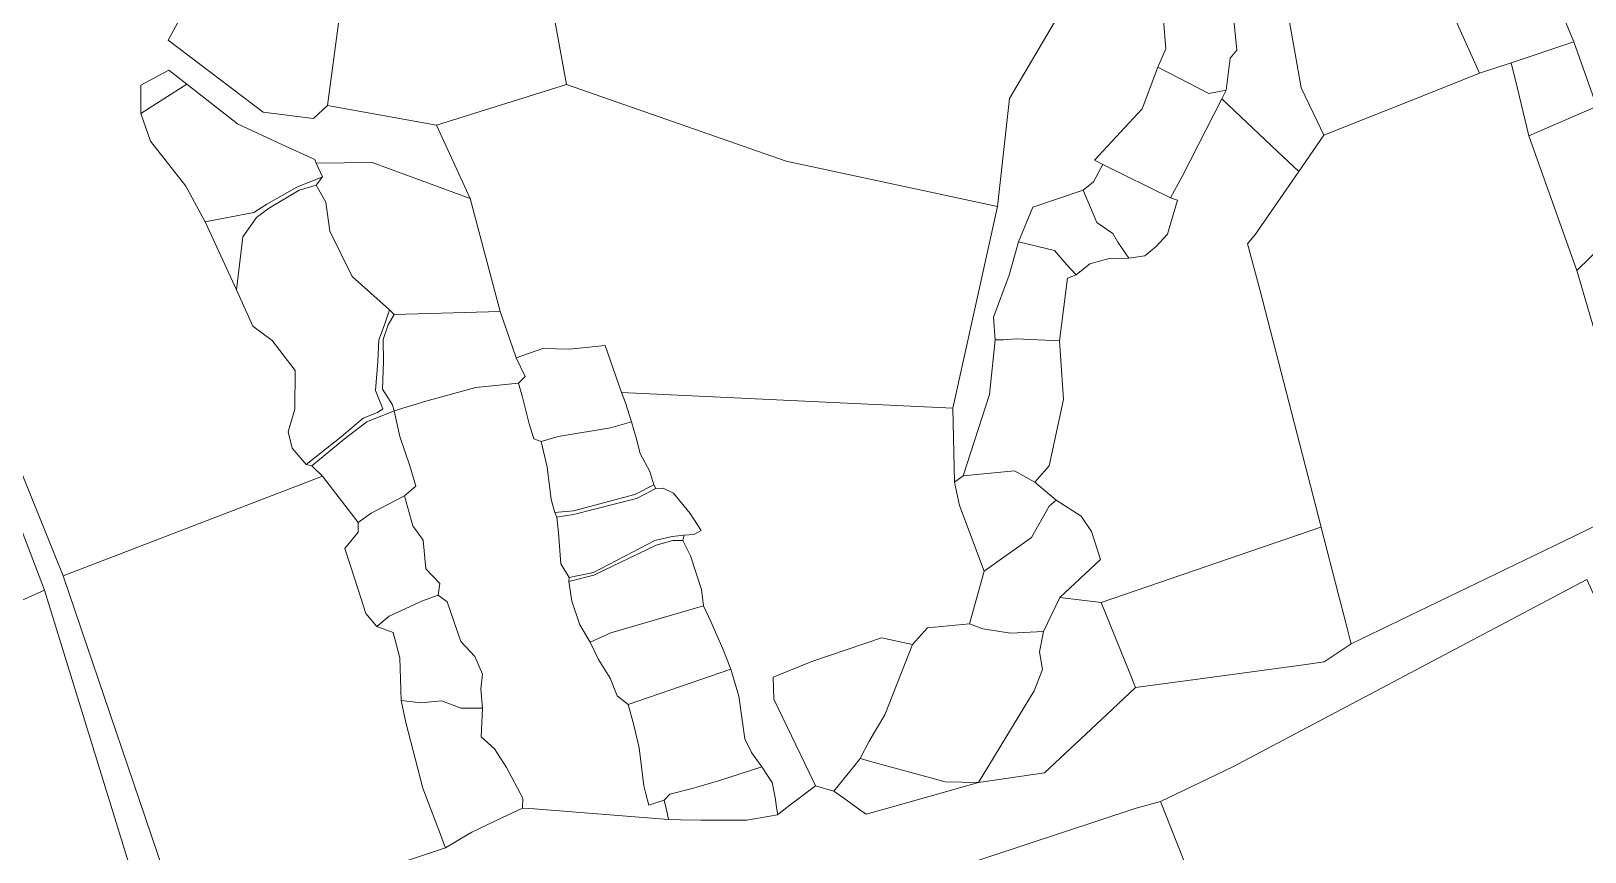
# Model space of a CAD drawing. Header units: metres. Extents: x 542555 to 550520, y 1840485 to 1846995.
# Drawn here: x 547591.8 to 547908.2, y 1842078.3 to 1842245.5 of the extents above; entities that cross this region are included whole.
import ezdxf

# ---------------------------------------------------------------- set-up
doc = ezdxf.new("R2010")
doc.units = ezdxf.units.M
doc.header["$MEASUREMENT"] = 0
doc.layers.add('Level 30', color=7, linetype='Continuous', lineweight=0)

msp = doc.modelspace()

# ---------------------------------------------------------------- linework, layer by layer
at = {"layer": 'Level 30', "color": 7, "linetype": 'Continuous', "lineweight": 0, "flags": 128}
for points in [[(547909.7463, 1842232.5884), (547905.97, 1842243.33), (547898.6878, 1842260.8831), (547895.98, 1842267.41), (547892.3228, 1842271.5277), (547886.45, 1842278.14), (547894.29, 1842287.88), (547893.39, 1842291.35), (547895.18, 1842304.72), (547903.05, 1842308.22), (547908.97, 1842320.11), (547903.45, 1842338.77), (547901.23, 1842346.07), (547903.95, 1842351.25), (547903.95, 1842351.25), (547916.69, 1842352.78)], [(547811.6294, 1842266.8015), (547791.06, 1842231.81), (547791.06, 1842231.81), (547788.63, 1842209.83), (547745.56, 1842219.04), (547700.84, 1842234.63), (547698.39, 1842248.07)], [(547822.39, 1842247.76), (547822.91, 1842241.92), (547821.25, 1842238.16), (547818.05, 1842229.68), (547808.33, 1842219.22), (547810.05, 1842218.39), (547808.15, 1842214.81), (547806.06, 1842213.11), (547795.78, 1842209.63), (547792.87, 1842202.62), (547790.96, 1842195.8), (547787.8, 1842187.28), (547788.13, 1842182.66), (547786.96, 1842171.49), (547781.59, 1842154.92), (547779.85, 1842153.65), (547779.51, 1842168.71), (547788.63, 1842209.83), (547791.06, 1842231.81), (547811.6294, 1842266.8015)], [(547622.46, 1842248.63), (547619.7, 1842243.71), (547639.03, 1842229.03), (547649.32, 1842227.75), (547652.13, 1842230.35), (547674.35, 1842226.4), (547674.35, 1842226.4), (547681.24, 1842211.41), (547661.27, 1842218.78), (547649.86, 1842218.63), (547649.57, 1842219.37), (547642.87, 1842222.44), (547633.86, 1842226.62), (547623.54, 1842234.72), (547619.84, 1842237.57), (547614.12, 1842234.5), (547614.13, 1842228.77), (547616.14, 1842223.1), (547623.28, 1842213.92), (547627.25, 1842206.65), (547633.65, 1842192.82), (547636.97, 1842185.41), (547640.89, 1842182.51), (547645.58, 1842176.36), (547645.54, 1842168.53), (547644.12, 1842163.89), (547644.94, 1842160.56), (547647.82, 1842157.23), (547648.95, 1842156.96), (547651.15, 1842154.88), (547598.33, 1842134.55), (547577.31, 1842186.55)], [(547847.45, 1842250.86), (547850.46, 1842233.96), (547853.6912, 1842227.1731), (547855.04, 1842224.34), (547849.93, 1842216.93), (547845.6296, 1842220.9996), (547834.28, 1842231.74), (547835.19, 1842233.52), (547835.98, 1842240.03), (547837.32, 1842241.65), (547836.75, 1842247.81)], [(547928.6959, 1842218.3617), (547906.57, 1842196.75), (547896.83, 1842224.17), (547910.6, 1842230.16)], [(547831.01, 1842065.21), (547821.78, 1842088.57), (547836.51, 1842095.6), (547908.58, 1842133.82), (547908.58, 1842133.82), (547911.34, 1842127.82), (547952.61, 1842054.81)]]:
    msp.add_lwpolyline(points, dxfattribs=at)
for points in [[(547656.85, 1842267.61), (547658.99, 1842267.86), (547662.54, 1842263.18), (547663.41, 1842261.02), (547662.13, 1842259.26), (547659.69, 1842258.09), (547658.73, 1842252.23), (547655.17, 1842252.78), (547652.13, 1842230.35), (547649.32, 1842227.75), (547639.03, 1842229.03), (547619.7, 1842243.71), (547622.46, 1842248.63), (547623.58, 1842255.4), (547639.7816, 1842277.8961), (547639.95, 1842278.13), (547640.5596, 1842277.8219), (547644.58, 1842275.79), (547652, 1842270.89), (547654.64, 1842267.9), (547656.85, 1842267.61)], [(547886.45, 1842278.14), (547892.3228, 1842271.5277), (547895.98, 1842267.41), (547898.6878, 1842260.8831), (547905.97, 1842243.33), (547893.19, 1842239.05), (547886.77, 1842236.95), (547875.8078, 1842261.334), (547873.31, 1842266.89), (547879.73, 1842270.26), (547882.912, 1842273.9913), (547886.45, 1842278.14)], [(547873.31, 1842266.89), (547875.8078, 1842261.334), (547886.77, 1842236.95), (547877.7596, 1842233.3691), (547855.04, 1842224.34), (547853.6912, 1842227.1731), (547850.46, 1842233.96), (547847.45, 1842250.86), (547853.74, 1842254.96), (547860.631, 1842259.1608), (547873.31, 1842266.89)], [(547698.39, 1842248.07), (547700.84, 1842234.63), (547674.35, 1842226.4), (547652.13, 1842230.35), (547655.17, 1842252.78), (547658.73, 1842252.23), (547663.93, 1842249.08), (547670.81, 1842248.29), (547672.21, 1842253.87), (547672.21, 1842257.83), (547673.41, 1842259.96), (547674.51, 1842262.6), (547675.59, 1842261.52), (547681.88, 1842262.01), (547698.39, 1842248.07)], [(547836.75, 1842247.81), (547837.32, 1842241.65), (547835.98, 1842240.03), (547835.19, 1842233.52), (547831.61, 1842232.83), (547821.25, 1842238.16), (547822.91, 1842241.92), (547822.39, 1842247.76), (547833.33, 1842248.3), (547836.75, 1842247.81)], [(547594.5, 1842131.61), (547552.14, 1842112.68), (547529.05, 1842156.22), (547517.78, 1842186.2), (547500.55, 1842216.43), (547523.61, 1842228.52), (547530.69, 1842229.22), (547548.98, 1842239.01), (547550.5, 1842242.21), (547561.55, 1842216.58), (547574.22, 1842184.8), (547594.5, 1842131.61)], [(547905.97, 1842243.33), (547909.7463, 1842232.5884), (547910.6, 1842230.16), (547896.83, 1842224.17), (547894.4676, 1842233.8274), (547893.19, 1842239.05), (547905.97, 1842243.33)], [(547920.2877, 1842150.0936), (547920.43, 1842149.61), (547903.9, 1842141.62), (547860.61, 1842120.69), (547860.354, 1842121.6816), (547859.51, 1842124.95), (547857.96, 1842130.98), (547854.5101, 1842144.3722), (547854.49, 1842144.45), (547842.02, 1842192.86), (547839.51, 1842202.19), (547841.11, 1842204.17), (547849.93, 1842216.93), (547855.04, 1842224.34), (547877.7596, 1842233.3691), (547886.77, 1842236.95), (547893.19, 1842239.05), (547894.4676, 1842233.8274), (547896.83, 1842224.17), (547906.57, 1842196.75), (547919.15, 1842153.96), (547920.2877, 1842150.0936)], [(547623.54, 1842234.72), (547614.13, 1842228.77), (547614.12, 1842234.5), (547619.84, 1842237.57), (547623.54, 1842234.72)], [(547835.19, 1842233.52), (547834.28, 1842231.74), (547826.18, 1842215.89), (547823.8, 1842211.55), (547810.05, 1842218.39), (547808.33, 1842219.22), (547818.05, 1842229.68), (547821.25, 1842238.16), (547831.61, 1842232.83), (547835.19, 1842233.52)], [(547649.86, 1842218.63), (547651.12, 1842215.81), (547645.94, 1842213.71), (547639.82, 1842210.25), (547637.17, 1842208.59), (547627.25, 1842206.65), (547623.28, 1842213.92), (547616.14, 1842223.1), (547614.13, 1842228.77), (547623.54, 1842234.72), (547633.86, 1842226.62), (547642.87, 1842222.44), (547649.57, 1842219.37), (547649.86, 1842218.63)], [(547788.63, 1842209.83), (547779.51, 1842168.71), (547712.04, 1842171.9), (547708.69, 1842181.5), (547701.46, 1842180.75), (547695.98, 1842180.84), (547690.59, 1842178.94), (547687.31, 1842188.42), (547681.24, 1842211.41), (547674.35, 1842226.4), (547700.84, 1842234.63), (547745.56, 1842219.04), (547788.63, 1842209.83)], [(547854.468, 1842144.4424), (547809.74, 1842129.1), (547801.31, 1842130.14), (547809.6, 1842137.9), (547807.74, 1842143.57), (547805.66, 1842146.69), (547800.55, 1842149.94), (547796.18, 1842153.62), (547799.15, 1842156.98), (547802.01, 1842170.46), (547801.23, 1842182.44), (547802.88, 1842195.2), (547804.65, 1842195.87), (547807.4, 1842198.14), (547811.32, 1842199.21), (547815.34, 1842199.24), (547818.62, 1842199.73), (547820.91, 1842201.65), (547823.2, 1842204.13), (547825.26, 1842211.07), (547823.8, 1842211.55), (547826.18, 1842215.89), (547834.28, 1842231.74), (547845.6296, 1842220.9996), (547849.93, 1842216.93), (547841.11, 1842204.17), (547839.51, 1842202.19), (547842.02, 1842192.86), (547854.49, 1842144.45), (547854.468, 1842144.4424)], [(547681.24, 1842211.41), (547687.31, 1842188.42), (547665.71, 1842187.8), (547664.76, 1842188.72), (547657.18, 1842195.52), (547652.6, 1842204.8), (547651.8, 1842210.71), (547649.84, 1842214.17), (547651.12, 1842215.81), (547649.86, 1842218.63), (547661.27, 1842218.78), (547681.24, 1842211.41)], [(547823.8, 1842211.55), (547825.26, 1842211.07), (547823.2, 1842204.13), (547820.91, 1842201.65), (547818.62, 1842199.73), (547815.34, 1842199.24), (547813.13, 1842202.52), (547812.1, 1842204.31), (547808.84, 1842206.53), (547806.06, 1842213.11), (547808.15, 1842214.81), (547810.05, 1842218.39), (547823.8, 1842211.55)], [(547651.12, 1842215.81), (547649.84, 1842214.17), (547646.4, 1842213.1), (547640.16, 1842209.41), (547637.69, 1842207.54), (547634.93, 1842203.62), (547633.65, 1842192.82), (547627.25, 1842206.65), (547637.17, 1842208.59), (547639.82, 1842210.25), (547645.94, 1842213.71), (547651.12, 1842215.81)], [(547649.84, 1842214.17), (547651.8, 1842210.71), (547652.6, 1842204.8), (547657.18, 1842195.52), (547664.76, 1842188.72), (547663.75, 1842185.72), (547662.64, 1842182.63), (547662.38, 1842178.19), (547661.96, 1842172.3), (547663.42, 1842168.6), (547662.31, 1842167.8), (547659.45, 1842166.7), (547654.96, 1842162.86), (547647.82, 1842157.23), (547644.94, 1842160.56), (547644.12, 1842163.89), (547645.54, 1842168.53), (547645.58, 1842176.36), (547640.89, 1842182.51), (547636.97, 1842185.41), (547633.65, 1842192.82), (547634.93, 1842203.62), (547637.69, 1842207.54), (547640.16, 1842209.41), (547646.4, 1842213.1), (547649.84, 1842214.17)], [(547807.4, 1842198.14), (547804.65, 1842195.87), (547802.7, 1842197.91), (547800.19, 1842200.83), (547792.87, 1842202.62), (547795.78, 1842209.63), (547806.06, 1842213.11), (547808.84, 1842206.53), (547812.1, 1842204.31), (547813.13, 1842202.52), (547815.34, 1842199.24), (547811.32, 1842199.21), (547807.4, 1842198.14)], [(547792.87, 1842202.62), (547800.19, 1842200.83), (547802.7, 1842197.91), (547804.65, 1842195.87), (547802.88, 1842195.2), (547801.23, 1842182.44), (547792.37, 1842182.86), (547789.83, 1842182.66), (547788.13, 1842182.66), (547787.8, 1842187.28), (547790.96, 1842195.8), (547792.87, 1842202.62)], [(547660.15, 1842165.93), (547655.52, 1842162.39), (547648.95, 1842156.96), (547647.82, 1842157.23), (547654.96, 1842162.86), (547659.45, 1842166.7), (547662.31, 1842167.8), (547663.42, 1842168.6), (547661.96, 1842172.3), (547662.38, 1842178.19), (547662.64, 1842182.63), (547663.75, 1842185.72), (547664.76, 1842188.72), (547665.71, 1842187.8), (547664.48, 1842185.67), (547663.47, 1842182.68), (547663.53, 1842178.19), (547663.34, 1842172.57), (547665.38, 1842169.37), (547665.72, 1842168.16), (547660.15, 1842165.93)], [(547692.38, 1842175.13), (547691.07, 1842173.81), (547682.36, 1842172.93), (547672.21, 1842170.12), (547665.72, 1842168.16), (547665.38, 1842169.37), (547663.34, 1842172.57), (547663.53, 1842178.19), (547663.47, 1842182.68), (547664.48, 1842185.67), (547665.71, 1842187.8), (547687.31, 1842188.42), (547690.59, 1842178.94), (547692.38, 1842175.13)], [(547801.23, 1842182.44), (547802.01, 1842170.46), (547799.15, 1842156.98), (547796.18, 1842153.62), (547792.04, 1842155.93), (547781.59, 1842154.92), (547786.96, 1842171.49), (547788.13, 1842182.66), (547789.83, 1842182.66), (547792.37, 1842182.86), (547801.23, 1842182.44)], [(547699.13, 1842162.96), (547695.65, 1842161.92), (547694.19, 1842162.44), (547693.22, 1842165.54), (547691.86, 1842170.98), (547691.07, 1842173.81), (547692.38, 1842175.13), (547690.59, 1842178.94), (547695.98, 1842180.84), (547701.46, 1842180.75), (547708.69, 1842181.5), (547712.04, 1842171.9), (547712.87, 1842169.81), (547714.08, 1842165.93), (547709.82, 1842164.71), (547699.13, 1842162.96)], [(547720.75, 1842088.83), (547721.246, 1842086.5894), (547721.62, 1842084.9), (547696.8172, 1842086.845), (547694.33, 1842087.04), (547691.84, 1842087.24), (547691.97, 1842089.26), (547688.62, 1842095.5), (547686.16, 1842099.28), (547683.42, 1842101.76), (547683.7, 1842107.61), (547683.41, 1842111.55), (547683.72, 1842114.51), (547682.18, 1842118.11), (547679.31, 1842121.19), (547676.5, 1842129.24), (547674.71, 1842130.61), (547675.02, 1842133), (547672.19, 1842136), (547671.67, 1842141.84), (547669.51, 1842144.74), (547667.82, 1842150.85), (547670.12, 1842152.85), (547668.91, 1842156.94), (547666.87, 1842162.94), (547665.72, 1842168.16), (547672.21, 1842170.12), (547682.36, 1842172.93), (547691.07, 1842173.81), (547691.86, 1842170.98), (547693.22, 1842165.54), (547694.19, 1842162.44), (547695.65, 1842161.92), (547696.9, 1842156.68), (547697.73, 1842150.09), (547698.47, 1842147.43), (547698.87, 1842146.5), (547699.23, 1842143.34), (547699.67, 1842136.99), (547701.38, 1842134.24), (547701.3, 1842133.36), (547701.93, 1842129.37), (547703.52, 1842124.58), (547705.64, 1842121.02), (547707.37, 1842117.51), (547709.72, 1842113.71), (547711.16, 1842110.1), (547713.39, 1842108.33), (547714.52, 1842104.14), (547715.65, 1842099.53), (547716.57, 1842091.73), (547716.98, 1842090.15), (547717.57, 1842087.85), (547720.75, 1842088.83)], [(547785.9, 1842135.53), (547782.9, 1842124.76), (547774.37, 1842123.98), (547771.28, 1842120.57), (547764.99, 1842121.91), (547750.82, 1842117.1), (547742.92, 1842113.87), (547743.05, 1842109.44), (547750.22, 1842094.5), (547751.55, 1842091.74), (547746.32, 1842087.79), (547744.1482, 1842086.1439), (547743.8, 1842085.88), (547743.7633, 1842086.1508), (547743.59, 1842087.43), (547743.33, 1842089.35), (547742.68, 1842092.46), (547742.04, 1842093.43), (547740.58, 1842095.63), (547738.51, 1842098.54), (547737.13, 1842101.33), (547735.95, 1842110.03), (547734.26, 1842115.51), (547732.68, 1842119.64), (547730.23, 1842125.24), (547728.72, 1842128.42), (547728.32, 1842131.78), (547726.08, 1842138.64), (547724.54, 1842141.78), (547724.77, 1842142.82), (547726.73, 1842143), (547728.23, 1842143.76), (547726.01, 1842147.27), (547722.65, 1842151.41), (547720.51, 1842152.38), (547719.02, 1842152.36), (547718.62, 1842153.1), (547717.79, 1842155.81), (547715.85, 1842159.46), (547715, 1842162.66), (547714.08, 1842165.93), (547712.87, 1842169.81), (547712.04, 1842171.9), (547779.51, 1842168.71), (547779.85, 1842153.65), (547780.84, 1842148.87), (547785.9, 1842135.53)], [(547670.12, 1842152.85), (547667.82, 1842150.85), (547661.05, 1842147.29), (547658.42, 1842145.4), (547651.15, 1842154.88), (547648.95, 1842156.96), (547655.52, 1842162.39), (547660.15, 1842165.93), (547665.72, 1842168.16), (547666.87, 1842162.94), (547668.91, 1842156.94), (547670.12, 1842152.85)], [(547714.08, 1842165.93), (547715, 1842162.66), (547715.85, 1842159.46), (547717.79, 1842155.81), (547718.62, 1842153.1), (547714.77, 1842151.13), (547702.25, 1842147.77), (547698.47, 1842147.43), (547697.73, 1842150.09), (547696.9, 1842156.68), (547695.65, 1842161.92), (547699.13, 1842162.96), (547709.82, 1842164.71), (547714.08, 1842165.93)], [(547667.19, 1842109.15), (547668.12, 1842104.64), (547671.58, 1842091.25), (547675.15, 1842081.87), (547676.0167, 1842079.5834), (547676.2, 1842079.1), (547670.673, 1842077.266), (547627.56, 1842062.96), (547626.93, 1842065.07), (547626.39, 1842067.61), (547622.94, 1842066.91), (547621.08, 1842067.55), (547621.06, 1842067.6), (547598.33, 1842134.55), (547651.15, 1842154.88), (547658.42, 1842145.4), (547658.43, 1842143.45), (547655.69, 1842140.14), (547657.71, 1842133.86), (547659.99, 1842126.88), (547662.22, 1842124.2), (547665.55, 1842122.97), (547666.88, 1842117.83), (547667.19, 1842109.15)], [(547796.18, 1842153.62), (547800.55, 1842149.94), (547799.1, 1842148.74), (547795.52, 1842142.38), (547785.9, 1842135.53), (547780.84, 1842148.87), (547779.85, 1842153.65), (547781.59, 1842154.92), (547792.04, 1842155.93), (547796.18, 1842153.62)], [(547675.02, 1842133), (547674.71, 1842130.61), (547671.51, 1842129.47), (547664.72, 1842126.31), (547662.22, 1842124.2), (547659.99, 1842126.88), (547657.71, 1842133.86), (547655.69, 1842140.14), (547658.43, 1842143.45), (547658.42, 1842145.4), (547661.05, 1842147.29), (547667.82, 1842150.85), (547669.51, 1842144.74), (547671.67, 1842141.84), (547672.19, 1842136), (547675.02, 1842133)], [(547718.62, 1842153.1), (547719.02, 1842152.36), (547715.06, 1842150.33), (547702.24, 1842147.06), (547698.87, 1842146.5), (547698.47, 1842147.43), (547702.25, 1842147.77), (547714.77, 1842151.13), (547718.62, 1842153.1)], [(547719.02, 1842152.36), (547720.51, 1842152.38), (547722.65, 1842151.41), (547726.01, 1842147.27), (547728.23, 1842143.76), (547726.73, 1842143), (547724.77, 1842142.82), (547722.38, 1842142.55), (547718.8, 1842141.74), (547706.3, 1842135.25), (547701.38, 1842134.24), (547699.67, 1842136.99), (547699.23, 1842143.34), (547698.87, 1842146.5), (547702.24, 1842147.06), (547715.06, 1842150.33), (547719.02, 1842152.36)], [(547800.55, 1842149.94), (547805.66, 1842146.69), (547807.74, 1842143.57), (547809.6, 1842137.9), (547801.31, 1842130.14), (547797.94, 1842123.18), (547791.25, 1842122.84), (547785.63, 1842123.73), (547782.9, 1842124.76), (547785.9, 1842135.53), (547795.52, 1842142.38), (547799.1, 1842148.74), (547800.55, 1842149.94)], [(547854.49, 1842144.45), (547854.5101, 1842144.3722), (547857.96, 1842130.98), (547859.51, 1842124.95), (547860.354, 1842121.6816), (547860.61, 1842120.69), (547855.15, 1842117), (547850.9023, 1842116.426), (547829.84, 1842113.58), (547816.71, 1842111.81), (547815.54, 1842114.72), (547809.74, 1842129.1), (547854.468, 1842144.4424), (547854.49, 1842144.45)], [(547724.77, 1842142.82), (547724.54, 1842141.78), (547722.51, 1842141.73), (547719.09, 1842140.77), (547706.4, 1842134.66), (547701.3, 1842133.36), (547701.38, 1842134.24), (547706.3, 1842135.25), (547718.8, 1842141.74), (547722.38, 1842142.55), (547724.77, 1842142.82)], [(547709.83, 1842122.92), (547705.64, 1842121.02), (547703.52, 1842124.58), (547701.93, 1842129.37), (547701.3, 1842133.36), (547706.4, 1842134.66), (547719.09, 1842140.77), (547722.51, 1842141.73), (547724.54, 1842141.78), (547726.08, 1842138.64), (547728.32, 1842131.78), (547728.72, 1842128.42), (547709.83, 1842122.92)], [(547614.79, 1842066.05), (547615.79, 1842062.82), (547561.59, 1842052.05), (547561.32, 1842052.98), (547557.11, 1842067.6), (547552.59, 1842088.15), (547545.72, 1842106.93), (547552.14, 1842112.68), (547594.5, 1842131.61), (547614.79, 1842066.05)], [(547683.41, 1842111.55), (547683.7, 1842107.61), (547679.35, 1842107.6), (547675.36, 1842109.06), (547671.18, 1842108.65), (547667.19, 1842109.15), (547666.88, 1842117.83), (547665.55, 1842122.97), (547662.22, 1842124.2), (547664.72, 1842126.31), (547671.51, 1842129.47), (547674.71, 1842130.61), (547676.5, 1842129.24), (547679.31, 1842121.19), (547682.18, 1842118.11), (547683.72, 1842114.51), (547683.41, 1842111.55)], [(547734.26, 1842115.51), (547713.39, 1842108.33), (547711.16, 1842110.1), (547709.72, 1842113.71), (547707.37, 1842117.51), (547705.64, 1842121.02), (547709.83, 1842122.92), (547728.72, 1842128.42), (547730.23, 1842125.24), (547732.68, 1842119.64), (547734.26, 1842115.51)], [(547809.74, 1842129.1), (547815.54, 1842114.72), (547816.71, 1842111.81), (547810.88, 1842106.32), (547798.19, 1842094.38), (547784.75, 1842092.42), (547787.81, 1842097.49), (547793, 1842106.09), (547796.05, 1842111.14), (547797.75, 1842115.47), (547797.14, 1842119.08), (547797.94, 1842123.18), (547801.31, 1842130.14), (547809.74, 1842129.1)], [(547782.9, 1842124.76), (547785.63, 1842123.73), (547791.25, 1842122.84), (547797.94, 1842123.18), (547797.14, 1842119.08), (547797.75, 1842115.47), (547796.05, 1842111.14), (547793, 1842106.09), (547787.81, 1842097.49), (547784.75, 1842092.42), (547777.95, 1842092.6), (547776.25, 1842093.06), (547764.21, 1842096.33), (547760.61, 1842097.31), (547762.45, 1842100.89), (547765.62, 1842106.24), (547771.28, 1842120.57), (547774.37, 1842123.98), (547782.9, 1842124.76)], [(547751.55, 1842091.74), (547750.22, 1842094.5), (547743.05, 1842109.44), (547742.92, 1842113.87), (547750.82, 1842117.1), (547764.99, 1842121.91), (547771.28, 1842120.57), (547765.62, 1842106.24), (547762.45, 1842100.89), (547760.61, 1842097.31), (547759.31, 1842095.69), (547755.27, 1842090.66), (547751.55, 1842091.74)], [(547721.9, 1842090.09), (547720.75, 1842088.83), (547717.57, 1842087.85), (547716.98, 1842090.15), (547716.57, 1842091.73), (547715.65, 1842099.53), (547714.52, 1842104.14), (547713.39, 1842108.33), (547734.26, 1842115.51), (547735.95, 1842110.03), (547737.13, 1842101.33), (547738.51, 1842098.54), (547740.58, 1842095.63), (547731.75, 1842092.75), (547727.39, 1842091.51), (547726.43, 1842091.24), (547721.9, 1842090.09)], [(547691.97, 1842089.26), (547691.84, 1842087.24), (547687.82, 1842085.29), (547681.54, 1842082.3), (547679.5997, 1842081.1373), (547676.2, 1842079.1), (547676.0167, 1842079.5834), (547675.15, 1842081.87), (547671.58, 1842091.25), (547668.12, 1842104.64), (547667.19, 1842109.15), (547671.18, 1842108.65), (547675.36, 1842109.06), (547679.35, 1842107.6), (547683.7, 1842107.61), (547683.42, 1842101.76), (547686.16, 1842099.28), (547688.62, 1842095.5), (547691.97, 1842089.26)], [(547784.75, 1842092.42), (547766.723, 1842087.3324), (547761.86, 1842085.96), (547760.5762, 1842086.8766), (547757.28, 1842089.23), (547755.27, 1842090.66), (547759.31, 1842095.69), (547760.61, 1842097.31), (547764.21, 1842096.33), (547776.25, 1842093.06), (547777.95, 1842092.6), (547784.75, 1842092.42)], [(547740.58, 1842095.63), (547742.04, 1842093.43), (547742.68, 1842092.46), (547743.33, 1842089.35), (547743.59, 1842087.43), (547743.7633, 1842086.1508), (547743.8, 1842085.88), (547737.54, 1842084.78), (547728.2, 1842084.77), (547724.05, 1842084.85), (547721.62, 1842084.9), (547721.246, 1842086.5894), (547720.75, 1842088.83), (547721.9, 1842090.09), (547726.43, 1842091.24), (547727.39, 1842091.51), (547731.75, 1842092.75), (547740.58, 1842095.63)], [(547844.39, 1842031.65), (547802.94, 1842029.01), (547802.1, 1842031.53), (547800.94, 1842034.52), (547800.05, 1842038.13), (547800.11, 1842039.07), (547808.25, 1842040.14), (547812.25, 1842041.44), (547810.15, 1842046.5), (547802.94, 1842064.14), (547791.47, 1842060.59), (547786.51, 1842063.97), (547782.67, 1842062.93), (547782.45, 1842064.21), (547781.42, 1842068.92), (547779.44, 1842074.87), (547816.82, 1842087.19), (547821.78, 1842088.57), (547831.01, 1842065.21), (547844.39, 1842031.65)]]:
    msp.add_lwpolyline(points, close=True, dxfattribs=at)

doc.saveas('drawing.dxf')
